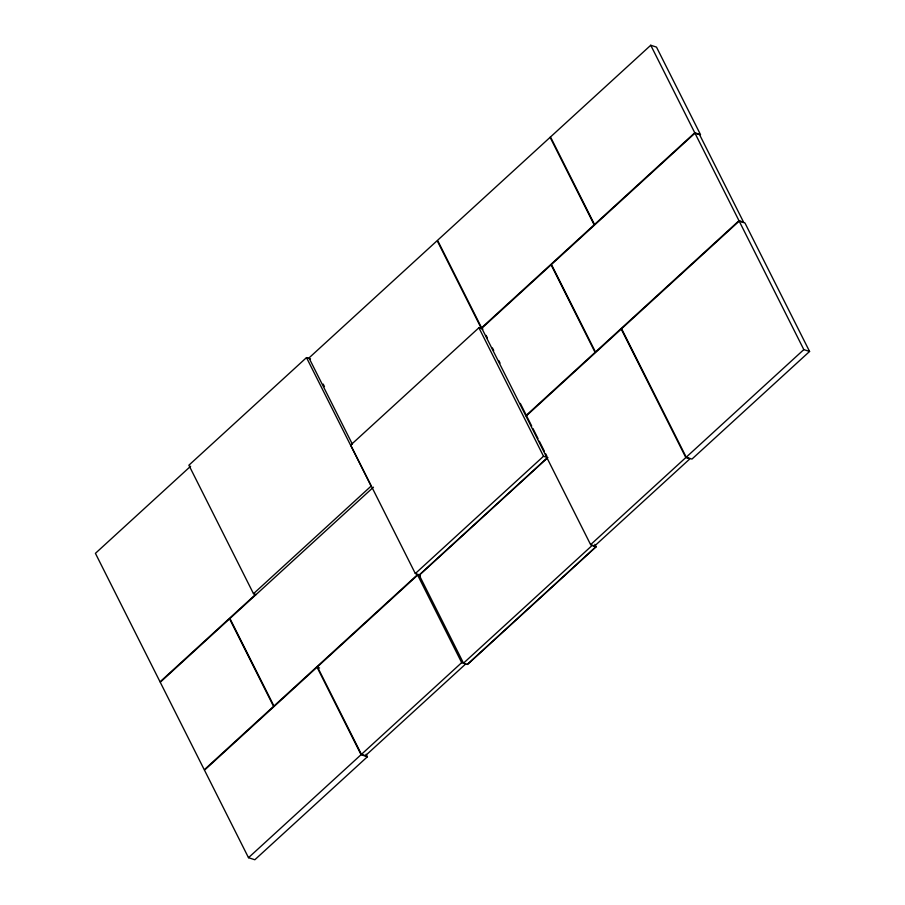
<?xml version="1.0" encoding="UTF-8"?>
<svg xmlns="http://www.w3.org/2000/svg" width="905" height="905" viewBox="0 0 905 905"><rect width="100%" height="100%" fill="white"/><g stroke="black" fill="none" stroke-linecap="round" stroke-linejoin="round"><path stroke-width="1.36" d="M310.528 358.9L306.501 357.599L188.885 465.215L253.502 593.703L256.194 594.574M190.627 466.233L95.421 553.34L160.049 681.827L255.255 594.732M650.752 45.25L550.5 136.972L594.517 224.485L694.769 132.764L700.515 134.63L656.498 47.117L650.752 45.25L694.769 132.764M478.903 327.757L350.699 445.056L415.327 573.544L419.354 574.856L547.548 457.557L543.52 456.256L478.903 327.757L482.931 329.069M694.972 133.182L551.45 264.498L595.467 352.011L738.989 220.696L743.593 222.189L699.576 134.675L694.972 133.182L738.989 220.696M253.502 593.703L371.129 486.087L306.501 357.599M373.448 487.184L229.927 618.5L273.944 706.013L417.465 574.709L420.146 575.58M739.193 221.114L621.577 328.73L686.205 457.217L691.952 459.084L809.579 351.468L744.951 222.981L739.193 221.114L803.821 349.602L809.579 351.468M415.327 573.544L543.52 456.256M319.578 668.003L317.055 667.189L204.485 770.178L248.502 857.691L254.825 859.75L367.396 756.761L366.14 754.25M420.361 575.987L417.669 575.116L317.417 666.849L361.434 754.363L365.462 755.664L465.713 663.942M547.842 457.602L419.275 575.229L463.496 663.161L592.062 545.534L596.09 546.835L467.523 664.474L461.686 662.63L417.669 575.116M248.502 857.691L361.061 754.702L367.396 756.761M361.434 754.363L461.686 662.63M590.626 544.663L685.832 457.557L689.859 458.869L594.653 545.964L590.626 544.663L526.009 416.176L621.203 329.069L685.832 457.557M686.205 457.217L803.821 349.602M467.602 664.1L595.807 546.801M594.834 544.324L596.09 546.835M486.098 335.37L487.365 337.893M492.433 347.961L493.7 350.484M498.768 360.563L500.035 363.086M520.307 403.392L531.71 426.063M532.977 428.585L538.045 438.665M539.312 441.188L544.38 451.267M545.647 453.778L546.914 456.301M481.2 328.164L437.183 240.651L308.99 357.95L352.373 444.208M323.198 384.105L324.465 386.616M317.055 667.189L361.061 754.702M550.127 137.311L437.556 240.311L481.573 327.825L594.144 224.825L550.127 137.311M551.088 264.837L481.788 328.244L525.794 415.757L595.094 352.35L551.088 264.837M229.553 618.839L160.253 682.246L204.27 769.759L273.57 706.353L229.553 618.839"/></g></svg>
